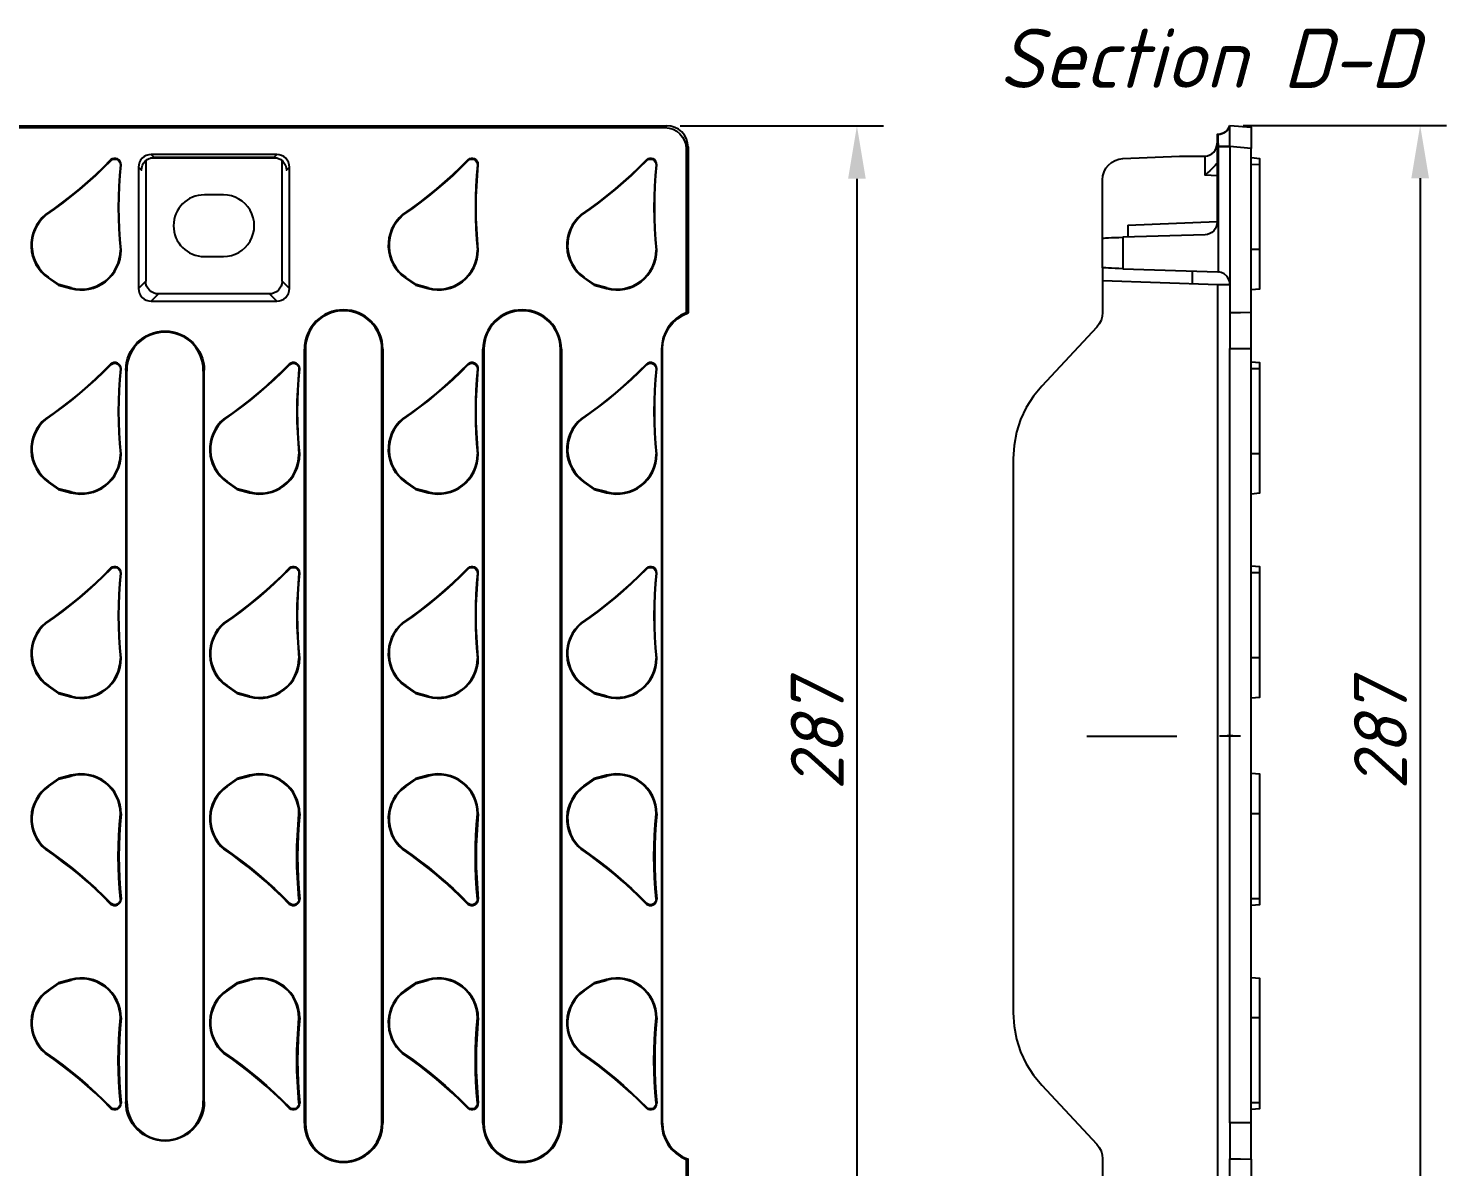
# Model space of a CAD drawing. Header units: millimetres. Extents: x 29006 to 29645, y 5570 to 5801.
# Drawn here: x 29408.4 to 29475.4, y 5623.6 to 5677.3 of the extents above; entities that cross this region are included whole.
import ezdxf

# ---------------------------------------------------------------- set-up
doc = ezdxf.new("R2010")
doc.units = ezdxf.units.MM
doc.styles.add('GOST-2.304_Type-B_italic', font='')
doc.styles.get('GOST-2.304_Type-B_italic').set_extended_font_data('GOST Common', italic=True)
doc.dimstyles.new('ISO-25', dxfattribs={"dimtxt": 2.5, "dimasz": 2.5, "dimexe": 1.25, "dimexo": 0.625, "dimtad": 1, "dimtoh": 1, "dimtxsty": 'GOST-2.304_Type-B_italic', "dimcen": 2.5, "dimadec": 0, "dimazin": 0, "dimtfac": 1, "dimtmove": 0, "dimatfit": 3, "dimfxl": 1, "dimarcsym": 0})

# ---------------------------------------------------------------- blocks, each defined once
blk = doc.blocks.new('*D28')
at = {"color": 0, "lineweight": -2, "transparency": 16777216}
for p, q in [((29439.177, 5672.707), (29448.779, 5672.707)), ((29447.529, 5670.207), (29447.529, 5617.576)), ((29439.177, 5615.076), (29448.779, 5615.076))]:
    blk.add_line(p, q, dxfattribs=at)
at = {"color": 0, "transparency": 16777216}
for points in [[(29447.113, 5670.207), (29447.946, 5670.207), (29447.529, 5672.707)], [(29447.113, 5617.576), (29447.946, 5617.576), (29447.529, 5615.076)]]:
    blk.add_solid(points, dxfattribs=at)
at = {"layer": 'Defpoints', "color": 0, "transparency": 16777216}
for p in [(29438.552, 5672.707), (29438.552, 5615.076), (29447.529, 5615.076)]:
    blk.add_point(p, dxfattribs=at)
at = {"color": 0, "transparency": 16777216, "insert": (29445.654, 5643.892), "char_height": 2.5, "attachment_point": 5, "rotation": 90, "style": 'GOST-2.304_Type-B_italic'}
blk.add_mtext('287', dxfattribs=at)
blk = doc.blocks.new('*D6')
at = {"color": 0, "lineweight": -2, "transparency": 16777216}
for p, q in [((29465.778, 5672.727), (29475.38, 5672.727)), ((29474.13, 5670.227), (29474.13, 5617.596)), ((29465.778, 5615.096), (29475.38, 5615.096))]:
    blk.add_line(p, q, dxfattribs=at)
at = {"color": 0, "transparency": 16777216}
for points in [[(29473.713, 5670.227), (29474.547, 5670.227), (29474.13, 5672.727)], [(29473.713, 5617.596), (29474.547, 5617.596), (29474.13, 5615.096)]]:
    blk.add_solid(points, dxfattribs=at)
at = {"layer": 'Defpoints', "color": 0, "transparency": 16777216}
for p in [(29465.153, 5672.727), (29465.153, 5615.096), (29474.13, 5615.096)]:
    blk.add_point(p, dxfattribs=at)
at = {"color": 0, "transparency": 16777216, "insert": (29472.255, 5643.911), "char_height": 2.5, "attachment_point": 5, "rotation": 90, "style": 'GOST-2.304_Type-B_italic'}
blk.add_mtext('287', dxfattribs=at)

msp = doc.modelspace()

# ---------------------------------------------------------------- linework, layer by layer
at = {"color": 0}
for p, q in [((29464.546, 5671.722), (29464.546, 5668.166)), ((29462.77, 5671.279), (29463.97, 5671.279)), ((29460.329, 5668.007), (29460.329, 5667.454)), ((29464.503, 5667.941), (29464.45, 5667.839)), ((29464.535, 5668.052), (29464.503, 5667.941)), ((29464.546, 5668.166), (29464.535, 5668.052)), ((29463.97, 5667.564), (29460.089, 5667.447)), ((29460.089, 5667.447), (29460.089, 5665.958)), ((29464.084, 5667.58), (29463.97, 5667.564)), ((29464.192, 5667.617), (29464.084, 5667.58)), ((29464.292, 5667.674), (29464.192, 5667.617)), ((29464.379, 5667.749), (29464.292, 5667.674)), ((29464.45, 5667.839), (29464.379, 5667.749)), ((29459.129, 5665.999), (29459.129, 5665.988)), ((29459.129, 5665.988), (29459.129, 5665.954)), ((29459.129, 5665.954), (29459.129, 5665.898)), ((29460.089, 5665.958), (29464.572, 5665.814)), ((29459.129, 5665.898), (29459.129, 5665.823)), ((29459.129, 5665.823), (29459.129, 5665.732)), ((29459.129, 5665.732), (29459.129, 5665.628)), ((29459.129, 5665.628), (29459.129, 5665.515)), ((29459.129, 5665.515), (29459.129, 5665.398)), ((29459.129, 5665.398), (29464.572, 5665.212)), ((29463.379, 5665.843), (29463.374, 5665.855)), ((29463.374, 5665.253), (29463.379, 5665.37)), ((29463.382, 5665.809), (29463.379, 5665.843)), ((29463.379, 5665.37), (29463.382, 5665.483)), ((29463.384, 5665.753), (29463.382, 5665.809)), ((29463.382, 5665.483), (29463.384, 5665.587)), ((29463.385, 5665.678), (29463.384, 5665.753)), ((29463.384, 5665.587), (29463.385, 5665.678)), ((29464.572, 5665.814), (29464.586, 5665.813)), ((29464.586, 5665.813), (29464.599, 5665.812)), ((29462.645, 5643.875), (29458.381, 5643.875)), ((29462.645, 5643.875), (29458.381, 5643.875))]:
    msp.add_line(p, q, dxfattribs=at)
for points in [[(29340.552, 5672.707), (29340.556, 5672.707), (29366.044, 5672.707), (29366.668, 5672.707), (29412.435, 5672.707), (29413.06, 5672.707), (29438.548, 5672.707), (29438.552, 5672.707)], [(29439.464, 5671.619), (29439.552, 5671.707), (29439.533, 5671.902), (29439.476, 5672.09), (29439.384, 5672.263), (29439.26, 5672.415), (29439.108, 5672.539), (29438.935, 5672.631), (29438.747, 5672.688), (29438.552, 5672.707), (29438.464, 5672.619)], [(29465.149, 5671.722), (29465.149, 5671.726), (29465.115, 5671.726), (29465.068, 5671.726), (29465.01, 5671.725), (29464.941, 5671.725), (29464.864, 5671.725), (29464.78, 5671.725), (29464.691, 5671.724), (29464.599, 5671.724), (29464.599, 5671.786), (29464.598, 5671.973), (29464.598, 5672.131), (29464.598, 5672.244), (29464.599, 5672.297), (29464.599, 5672.301), (29464.691, 5672.312), (29464.78, 5672.337), (29464.864, 5672.375), (29464.941, 5672.426), (29465.01, 5672.488), (29465.068, 5672.56), (29465.115, 5672.64), (29465.149, 5672.726)], [(29340.64, 5672.619), (29438.464, 5672.619), (29438.66, 5672.6), (29438.847, 5672.543), (29439.02, 5672.451), (29439.172, 5672.327), (29439.296, 5672.175), (29439.388, 5672.002), (29439.445, 5671.815), (29439.464, 5671.619), (29439.464, 5663.882), (29439.217, 5663.761), (29438.991, 5663.605), (29438.791, 5663.417), (29438.621, 5663.201), (29438.484, 5662.963), (29438.384, 5662.707), (29438.324, 5662.439), (29438.303, 5662.165), (29438.303, 5625.619), (29438.324, 5625.345), (29438.384, 5625.076), (29438.484, 5624.821), (29438.621, 5624.582), (29438.791, 5624.367), (29438.991, 5624.179), (29439.217, 5624.022), (29439.464, 5623.901), (29439.464, 5616.165)], [(29465.05, 5672.535), (29465.01, 5672.488), (29464.941, 5672.426), (29464.864, 5672.375), (29464.78, 5672.337), (29464.691, 5672.312), (29464.599, 5672.301), (29464.546, 5672.298), (29464.546, 5672.287), (29464.546, 5672.254), (29464.546, 5672.201), (29464.546, 5672.13), (29464.546, 5672.042), (29464.546, 5671.943), (29464.546, 5671.835), (29464.546, 5671.722), (29464.599, 5671.722), (29464.599, 5671.724)], [(29464.599, 5672.301), (29464.599, 5672.301)], [(29413.598, 5670.752), (29413.739, 5670.611), (29413.75, 5670.728), (29413.784, 5670.841), (29413.84, 5670.945), (29413.914, 5671.036), (29414.005, 5671.11), (29414.109, 5671.165), (29414.222, 5671.2), (29414.339, 5671.211), (29414.198, 5671.352)], [(29420.127, 5671.352), (29419.986, 5671.211), (29420.103, 5671.2), (29420.216, 5671.165), (29420.32, 5671.11), (29420.411, 5671.036), (29420.485, 5670.945), (29420.54, 5670.841), (29420.575, 5670.728), (29420.586, 5670.611), (29420.727, 5670.752)], [(29439.552, 5671.707), (29439.552, 5671.703), (29439.552, 5665.193), (29439.552, 5663.869), (29439.508, 5663.876), (29439.464, 5663.882)], [(29464.546, 5670.945), (29464.535, 5670.93), (29464.503, 5670.894), (29464.45, 5670.839), (29464.379, 5670.768), (29464.292, 5670.681), (29464.192, 5670.584), (29464.084, 5670.478), (29463.97, 5670.369), (29463.97, 5671.279), (29464.084, 5671.295), (29464.192, 5671.332), (29464.292, 5671.389), (29464.379, 5671.464), (29464.45, 5671.554), (29464.503, 5671.656), (29464.535, 5671.766), (29464.546, 5671.881)], [(29464.572, 5622.008), (29464.577, 5622.02), (29464.581, 5622.054), (29464.583, 5622.11), (29464.583, 5622.185), (29464.583, 5622.276), (29464.581, 5622.38), (29464.577, 5622.493), (29464.572, 5622.61), (29464.572, 5665.212), (29464.686, 5665.212), (29464.795, 5665.212), (29464.894, 5665.212), (29464.981, 5665.212), (29465.052, 5665.212), (29465.105, 5665.212), (29465.138, 5665.212), (29465.149, 5665.212), (29465.149, 5663.888), (29465.65, 5663.895), (29466.153, 5663.902), (29466.153, 5671.638)], [(29412.284, 5671.097), (29411.928, 5670.741), (29411.563, 5670.394), (29411.189, 5670.055), (29410.807, 5669.727), (29410.417, 5669.407), (29410.019, 5669.098), (29409.614, 5668.799), (29409.201, 5668.51), (29409.222, 5668.482), (29409.635, 5668.771), (29410.041, 5669.071), (29410.439, 5669.38), (29410.83, 5669.7), (29411.212, 5670.029), (29411.586, 5670.367), (29411.952, 5670.715), (29412.309, 5671.071)], [(29412.744, 5670.868), (29412.7, 5670.366), (29412.669, 5669.862), (29412.65, 5669.358), (29412.644, 5668.854), (29412.65, 5668.349), (29412.669, 5667.845), (29412.7, 5667.342), (29412.744, 5666.84), (29412.779, 5666.841), (29412.735, 5667.344), (29412.704, 5667.846), (29412.685, 5668.35), (29412.679, 5668.854), (29412.685, 5669.358), (29412.704, 5669.862), (29412.735, 5670.364), (29412.779, 5670.866)], [(29413.941, 5671.06), (29413.941, 5665.366), (29413.598, 5665.024)], [(29420.165, 5671.184), (29414.16, 5671.184)], [(29419.986, 5671.211), (29414.339, 5671.211)], [(29420.727, 5665.024), (29420.384, 5665.366), (29420.384, 5671.06)], [(29429.152, 5671.097), (29428.796, 5670.741), (29428.43, 5670.394), (29428.057, 5670.055), (29427.675, 5669.727), (29427.285, 5669.407), (29426.887, 5669.098), (29426.481, 5668.799), (29426.069, 5668.51), (29426.09, 5668.482), (29426.503, 5668.771), (29426.909, 5669.071), (29427.307, 5669.38), (29427.697, 5669.7), (29428.08, 5670.029), (29428.454, 5670.367), (29428.819, 5670.715), (29429.176, 5671.071)], [(29429.612, 5670.868), (29429.568, 5670.366), (29429.536, 5669.862), (29429.517, 5669.358), (29429.511, 5668.854), (29429.517, 5668.349), (29429.536, 5667.845), (29429.568, 5667.342), (29429.612, 5666.84), (29429.647, 5666.841), (29429.603, 5667.344), (29429.572, 5667.846), (29429.552, 5668.35), (29429.546, 5668.854), (29429.552, 5669.358), (29429.572, 5669.862), (29429.603, 5670.364), (29429.647, 5670.866)], [(29437.586, 5671.097), (29437.229, 5670.741), (29436.864, 5670.394), (29436.49, 5670.055), (29436.109, 5669.727), (29435.718, 5669.407), (29435.321, 5669.098), (29434.915, 5668.799), (29434.502, 5668.51), (29434.524, 5668.482), (29434.937, 5668.771), (29435.343, 5669.071), (29435.741, 5669.38), (29436.131, 5669.7), (29436.513, 5670.029), (29436.888, 5670.367), (29437.253, 5670.715), (29437.61, 5671.071)], [(29438.045, 5670.868), (29438.001, 5670.366), (29437.97, 5669.862), (29437.951, 5669.358), (29437.945, 5668.854), (29437.951, 5668.349), (29437.97, 5667.845), (29438.001, 5667.342), (29438.045, 5666.84), (29438.08, 5666.841), (29438.037, 5667.344), (29438.005, 5667.846), (29437.987, 5668.35), (29437.98, 5668.854), (29437.987, 5669.358), (29438.005, 5669.862), (29438.037, 5670.364), (29438.08, 5670.866)], [(29459.129, 5667.405), (29459.129, 5667.416), (29459.129, 5667.451), (29459.129, 5667.506), (29459.129, 5667.581), (29459.129, 5667.673), (29459.129, 5667.776), (29459.129, 5667.889), (29459.129, 5668.007), (29459.129, 5670.159), (29459.148, 5670.349), (29459.201, 5670.533), (29459.29, 5670.703), (29459.408, 5670.853), (29459.553, 5670.978), (29459.719, 5671.073), (29459.9, 5671.135), (29460.089, 5671.162), (29462.77, 5671.279)], [(29466.153, 5670.886), (29466.554, 5670.888), (29466.554, 5670.962), (29466.554, 5671.03), (29466.554, 5671.086), (29466.554, 5671.127), (29466.554, 5671.149), (29466.554, 5671.152), (29466.153, 5671.187)], [(29466.153, 5664.976), (29466.554, 5665.011), (29466.554, 5665.031), (29466.554, 5665.123), (29466.554, 5665.286), (29466.554, 5665.515), (29466.554, 5665.799), (29466.554, 5666.127), (29466.554, 5666.485), (29466.554, 5666.859), (29466.554, 5667.362), (29466.554, 5667.865), (29466.554, 5668.369), (29466.554, 5668.873), (29466.554, 5669.378), (29466.554, 5669.882), (29466.554, 5670.385), (29466.554, 5670.888)], [(29464.546, 5670.344), (29463.97, 5670.369)], [(29460.329, 5668.007), (29464.546, 5668.191)], [(29460.089, 5665.958), (29459.9, 5665.966), (29459.719, 5665.974), (29459.553, 5665.981), (29459.408, 5665.987), (29459.29, 5665.992), (29459.201, 5665.996), (29459.148, 5665.999), (29459.129, 5665.999), (29459.129, 5667.405), (29459.148, 5667.406), (29459.201, 5667.408), (29459.29, 5667.412), (29459.408, 5667.417), (29459.553, 5667.424), (29459.719, 5667.431), (29459.9, 5667.439), (29460.089, 5667.447)], [(29466.554, 5666.859), (29466.153, 5666.861)], [(29409.84, 5665.209), (29409.825, 5665.177), (29410.407, 5665.021), (29410.416, 5665.055), (29409.84, 5665.209), (29409.352, 5665.551), (29409.331, 5665.522), (29409.825, 5665.177)], [(29414.198, 5664.424), (29414.541, 5664.766), (29414.423, 5664.778), (29414.311, 5664.812), (29414.207, 5664.867), (29414.116, 5664.942), (29414.042, 5665.033), (29413.986, 5665.137), (29413.952, 5665.249), (29413.941, 5665.366)], [(29420.384, 5665.366), (29420.372, 5665.249), (29420.338, 5665.137), (29420.283, 5665.033), (29420.208, 5664.942), (29420.118, 5664.867), (29420.014, 5664.812), (29419.901, 5664.778), (29419.784, 5664.766), (29420.127, 5664.424)], [(29426.708, 5665.209), (29426.692, 5665.177), (29427.274, 5665.021), (29427.284, 5665.055), (29426.708, 5665.209), (29426.219, 5665.551), (29426.199, 5665.522), (29426.692, 5665.177)], [(29435.141, 5665.209), (29435.126, 5665.177), (29435.708, 5665.021), (29435.717, 5665.055), (29435.141, 5665.209), (29434.653, 5665.551), (29434.633, 5665.522), (29435.126, 5665.177)], [(29459.129, 5665.398), (29459.129, 5663.885), (29459.112, 5663.698), (29459.059, 5663.517), (29458.974, 5663.349), (29458.859, 5663.2), (29456.263, 5660.418), (29455.864, 5659.933), (29455.528, 5659.402), (29455.262, 5658.834), (29455.069, 5658.236), (29454.952, 5657.619), (29454.912, 5656.993), (29454.912, 5630.83), (29454.952, 5630.203), (29455.069, 5629.586), (29455.262, 5628.989), (29455.528, 5628.42), (29455.864, 5627.889), (29456.263, 5627.404), (29458.859, 5624.622), (29458.974, 5624.473), (29459.059, 5624.305), (29459.112, 5624.124), (29459.129, 5623.937), (29459.129, 5622.425)], [(29419.784, 5664.766), (29414.541, 5664.766)], [(29438.303, 5662.165), (29438.347, 5662.165), (29438.368, 5662.442), (29438.432, 5662.712), (29438.536, 5662.97), (29438.679, 5663.208), (29438.856, 5663.422), (29439.064, 5663.606), (29439.298, 5663.756), (29439.552, 5663.869)], [(29465.149, 5663.888), (29465.149, 5663.776), (29465.149, 5663.626), (29465.149, 5663.441), (29465.149, 5663.227), (29465.149, 5662.989), (29465.149, 5662.732), (29465.149, 5662.461), (29465.149, 5662.184), (29466.153, 5662.184), (29466.153, 5662.458), (29466.153, 5662.726), (29466.153, 5662.982), (29466.153, 5663.221), (29466.153, 5663.436), (29466.153, 5663.624), (29466.153, 5663.781), (29466.153, 5663.902)], [(29438.303, 5625.619), (29438.347, 5625.619), (29438.347, 5662.165)], [(29465.149, 5625.638), (29465.149, 5662.184)], [(29466.153, 5625.638), (29466.153, 5662.184)], [(29412.284, 5661.459), (29411.928, 5661.102), (29411.563, 5660.755), (29411.189, 5660.417), (29410.807, 5660.088), (29410.417, 5659.769), (29410.019, 5659.46), (29409.614, 5659.161), (29409.201, 5658.871), (29409.222, 5658.843), (29409.635, 5659.133), (29410.041, 5659.432), (29410.439, 5659.742), (29410.83, 5660.061), (29411.212, 5660.39), (29411.586, 5660.729), (29411.952, 5661.076), (29412.309, 5661.433)], [(29420.718, 5661.459), (29420.362, 5661.102), (29419.997, 5660.755), (29419.623, 5660.417), (29419.241, 5660.088), (29418.851, 5659.769), (29418.453, 5659.46), (29418.048, 5659.161), (29417.635, 5658.871), (29417.656, 5658.843), (29418.069, 5659.133), (29418.475, 5659.432), (29418.873, 5659.742), (29419.263, 5660.061), (29419.646, 5660.39), (29420.02, 5660.729), (29420.386, 5661.076), (29420.742, 5661.433)], [(29429.152, 5661.459), (29428.796, 5661.102), (29428.43, 5660.755), (29428.057, 5660.417), (29427.675, 5660.088), (29427.285, 5659.769), (29426.887, 5659.46), (29426.481, 5659.161), (29426.069, 5658.871), (29426.09, 5658.843), (29426.503, 5659.133), (29426.909, 5659.432), (29427.307, 5659.742), (29427.697, 5660.061), (29428.08, 5660.39), (29428.454, 5660.729), (29428.819, 5661.076), (29429.176, 5661.433)], [(29437.586, 5661.459), (29437.229, 5661.102), (29436.864, 5660.755), (29436.49, 5660.417), (29436.109, 5660.088), (29435.718, 5659.769), (29435.321, 5659.46), (29434.915, 5659.161), (29434.502, 5658.871), (29434.524, 5658.843), (29434.937, 5659.133), (29435.343, 5659.432), (29435.741, 5659.742), (29436.131, 5660.061), (29436.513, 5660.39), (29436.888, 5660.729), (29437.253, 5661.076), (29437.61, 5661.433)], [(29466.153, 5661.247), (29466.554, 5661.249), (29466.554, 5661.323), (29466.554, 5661.391), (29466.554, 5661.448), (29466.554, 5661.488), (29466.554, 5661.51), (29466.554, 5661.513), (29466.153, 5661.549)], [(29466.153, 5655.337), (29466.554, 5655.373), (29466.554, 5655.392), (29466.554, 5655.484), (29466.554, 5655.648), (29466.554, 5655.876), (29466.554, 5656.161), (29466.554, 5656.489), (29466.554, 5656.847), (29466.554, 5657.22), (29466.554, 5657.723), (29466.554, 5658.226), (29466.554, 5658.73), (29466.554, 5659.235), (29466.554, 5659.739), (29466.554, 5660.243), (29466.554, 5660.747), (29466.554, 5661.249)], [(29412.744, 5661.229), (29412.7, 5660.727), (29412.669, 5660.224), (29412.65, 5659.719), (29412.644, 5659.215), (29412.65, 5658.711), (29412.669, 5658.207), (29412.7, 5657.703), (29412.744, 5657.201), (29412.779, 5657.203), (29412.735, 5657.705), (29412.704, 5658.208), (29412.685, 5658.711), (29412.679, 5659.215), (29412.685, 5659.719), (29412.704, 5660.223), (29412.735, 5660.726), (29412.779, 5661.228)], [(29421.178, 5661.229), (29421.134, 5660.727), (29421.102, 5660.224), (29421.084, 5659.719), (29421.078, 5659.215), (29421.084, 5658.711), (29421.102, 5658.207), (29421.134, 5657.703), (29421.178, 5657.201), (29421.213, 5657.203), (29421.169, 5657.705), (29421.138, 5658.208), (29421.119, 5658.711), (29421.113, 5659.215), (29421.119, 5659.719), (29421.138, 5660.223), (29421.169, 5660.726), (29421.213, 5661.228)], [(29429.612, 5661.229), (29429.568, 5660.727), (29429.536, 5660.224), (29429.517, 5659.719), (29429.511, 5659.215), (29429.517, 5658.711), (29429.536, 5658.207), (29429.568, 5657.703), (29429.612, 5657.201), (29429.647, 5657.203), (29429.603, 5657.705), (29429.572, 5658.208), (29429.552, 5658.711), (29429.546, 5659.215), (29429.552, 5659.719), (29429.572, 5660.223), (29429.603, 5660.726), (29429.647, 5661.228)], [(29438.045, 5661.229), (29438.001, 5660.727), (29437.97, 5660.224), (29437.951, 5659.719), (29437.945, 5659.215), (29437.951, 5658.711), (29437.97, 5658.207), (29438.001, 5657.703), (29438.045, 5657.201), (29438.08, 5657.203), (29438.037, 5657.705), (29438.005, 5658.208), (29437.987, 5658.711), (29437.98, 5659.215), (29437.987, 5659.719), (29438.005, 5660.223), (29438.037, 5660.726), (29438.08, 5661.228)], [(29466.554, 5657.22), (29466.153, 5657.222)], [(29409.84, 5655.57), (29409.825, 5655.538), (29410.407, 5655.382), (29410.416, 5655.416), (29409.84, 5655.57), (29409.352, 5655.913), (29409.331, 5655.884), (29409.825, 5655.538)], [(29418.274, 5655.57), (29418.259, 5655.538), (29418.841, 5655.382), (29418.85, 5655.416), (29418.274, 5655.57), (29417.785, 5655.913), (29417.765, 5655.884), (29418.259, 5655.538)], [(29426.708, 5655.57), (29426.692, 5655.538), (29427.274, 5655.382), (29427.284, 5655.416), (29426.708, 5655.57), (29426.219, 5655.913), (29426.199, 5655.884), (29426.692, 5655.538)], [(29435.141, 5655.57), (29435.126, 5655.538), (29435.708, 5655.382), (29435.717, 5655.416), (29435.141, 5655.57), (29434.653, 5655.913), (29434.633, 5655.884), (29435.126, 5655.538)], [(29421.178, 5651.591), (29421.213, 5651.589), (29421.201, 5651.674), (29421.166, 5651.751), (29421.11, 5651.816), (29421.039, 5651.862), (29420.958, 5651.887), (29420.873, 5651.888), (29420.79, 5651.865), (29420.718, 5651.82), (29420.742, 5651.794)], [(29429.612, 5651.591), (29429.647, 5651.589), (29429.635, 5651.674), (29429.6, 5651.751), (29429.544, 5651.816), (29429.473, 5651.862), (29429.391, 5651.887), (29429.306, 5651.888), (29429.224, 5651.865), (29429.152, 5651.82), (29429.176, 5651.794)], [(29438.045, 5651.591), (29438.08, 5651.589), (29438.068, 5651.674), (29438.033, 5651.751), (29437.978, 5651.816), (29437.907, 5651.862), (29437.825, 5651.887), (29437.74, 5651.888), (29437.658, 5651.865), (29437.586, 5651.82), (29437.61, 5651.794)], [(29466.153, 5651.609), (29466.554, 5651.611), (29466.554, 5651.684), (29466.554, 5651.752), (29466.554, 5651.809), (29466.554, 5651.85), (29466.554, 5651.872), (29466.554, 5651.875), (29466.153, 5651.91)], [(29412.284, 5651.82), (29411.928, 5651.464), (29411.563, 5651.116), (29411.189, 5650.778), (29410.807, 5650.45), (29410.417, 5650.13), (29410.019, 5649.821), (29409.614, 5649.522), (29409.201, 5649.233), (29409.222, 5649.205), (29409.635, 5649.494), (29410.041, 5649.794), (29410.439, 5650.103), (29410.83, 5650.423), (29411.212, 5650.752), (29411.586, 5651.09), (29411.952, 5651.438), (29412.309, 5651.794)], [(29412.744, 5651.591), (29412.7, 5651.088), (29412.669, 5650.585), (29412.65, 5650.081), (29412.644, 5649.577), (29412.65, 5649.072), (29412.669, 5648.568), (29412.7, 5648.065), (29412.744, 5647.562), (29412.779, 5647.564), (29412.735, 5648.066), (29412.704, 5648.569), (29412.685, 5649.073), (29412.679, 5649.577), (29412.685, 5650.081), (29412.704, 5650.584), (29412.735, 5651.087), (29412.779, 5651.589)], [(29420.718, 5651.82), (29420.362, 5651.464), (29419.997, 5651.116), (29419.623, 5650.778), (29419.241, 5650.45), (29418.851, 5650.13), (29418.453, 5649.821), (29418.048, 5649.522), (29417.635, 5649.233), (29417.656, 5649.205), (29418.069, 5649.494), (29418.475, 5649.794), (29418.873, 5650.103), (29419.263, 5650.423), (29419.646, 5650.752), (29420.02, 5651.09), (29420.386, 5651.438), (29420.742, 5651.794), (29420.806, 5651.833), (29420.878, 5651.853), (29420.953, 5651.852), (29421.024, 5651.831), (29421.087, 5651.79), (29421.136, 5651.733), (29421.167, 5651.665), (29421.178, 5651.591), (29421.134, 5651.088), (29421.102, 5650.585), (29421.084, 5650.081), (29421.078, 5649.577), (29421.084, 5649.072), (29421.102, 5648.568), (29421.134, 5648.065), (29421.178, 5647.562), (29421.213, 5647.564), (29421.169, 5648.066), (29421.138, 5648.569), (29421.119, 5649.073), (29421.113, 5649.577), (29421.119, 5650.081), (29421.138, 5650.584), (29421.169, 5651.087), (29421.213, 5651.589)], [(29429.152, 5651.82), (29428.796, 5651.464), (29428.43, 5651.116), (29428.057, 5650.778), (29427.675, 5650.45), (29427.285, 5650.13), (29426.887, 5649.821), (29426.481, 5649.522), (29426.069, 5649.233), (29426.09, 5649.205), (29426.503, 5649.494), (29426.909, 5649.794), (29427.307, 5650.103), (29427.697, 5650.423), (29428.08, 5650.752), (29428.454, 5651.09), (29428.819, 5651.438), (29429.176, 5651.794), (29429.24, 5651.833), (29429.312, 5651.853), (29429.386, 5651.852), (29429.458, 5651.831), (29429.521, 5651.79), (29429.569, 5651.733), (29429.601, 5651.665), (29429.612, 5651.591), (29429.568, 5651.088), (29429.536, 5650.585), (29429.517, 5650.081), (29429.511, 5649.577), (29429.517, 5649.072), (29429.536, 5648.568), (29429.568, 5648.065), (29429.612, 5647.562), (29429.647, 5647.564), (29429.603, 5648.066), (29429.572, 5648.569), (29429.552, 5649.073), (29429.546, 5649.577), (29429.552, 5650.081), (29429.572, 5650.584), (29429.603, 5651.087), (29429.647, 5651.589)], [(29437.586, 5651.82), (29437.229, 5651.464), (29436.864, 5651.116), (29436.49, 5650.778), (29436.109, 5650.45), (29435.718, 5650.13), (29435.321, 5649.821), (29434.915, 5649.522), (29434.502, 5649.233), (29434.524, 5649.205), (29434.937, 5649.494), (29435.343, 5649.794), (29435.741, 5650.103), (29436.131, 5650.423), (29436.513, 5650.752), (29436.888, 5651.09), (29437.253, 5651.438), (29437.61, 5651.794), (29437.673, 5651.833), (29437.745, 5651.853), (29437.82, 5651.852), (29437.892, 5651.831), (29437.954, 5651.79), (29438.003, 5651.733), (29438.034, 5651.665), (29438.045, 5651.591), (29438.001, 5651.088), (29437.97, 5650.585), (29437.951, 5650.081), (29437.945, 5649.577), (29437.951, 5649.072), (29437.97, 5648.568), (29438.001, 5648.065), (29438.045, 5647.562), (29438.08, 5647.564), (29438.037, 5648.066), (29438.005, 5648.569), (29437.987, 5649.073), (29437.98, 5649.577), (29437.987, 5650.081), (29438.005, 5650.584), (29438.037, 5651.087), (29438.08, 5651.589)], [(29466.153, 5645.699), (29466.554, 5645.734), (29466.554, 5645.754), (29466.554, 5645.845), (29466.554, 5646.009), (29466.554, 5646.238), (29466.554, 5646.522), (29466.554, 5646.85), (29466.554, 5647.208), (29466.554, 5647.582), (29466.554, 5648.084), (29466.554, 5648.588), (29466.554, 5649.092), (29466.554, 5649.596), (29466.554, 5650.101), (29466.554, 5650.605), (29466.554, 5651.108), (29466.554, 5651.611)], [(29466.554, 5647.582), (29466.153, 5647.584)], [(29409.84, 5645.932), (29409.825, 5645.9), (29410.407, 5645.744), (29410.416, 5645.778), (29409.84, 5645.932), (29409.352, 5646.274), (29409.331, 5646.245), (29409.825, 5645.9)], [(29418.274, 5645.932), (29418.259, 5645.9), (29418.841, 5645.744), (29418.85, 5645.778), (29418.274, 5645.932), (29417.785, 5646.274), (29417.765, 5646.245), (29418.259, 5645.9)], [(29426.708, 5645.932), (29426.692, 5645.9), (29427.274, 5645.744), (29427.284, 5645.778), (29426.708, 5645.932), (29426.219, 5646.274), (29426.199, 5646.245), (29426.692, 5645.9)], [(29435.141, 5645.932), (29435.126, 5645.9), (29435.708, 5645.744), (29435.717, 5645.778), (29435.141, 5645.932), (29434.653, 5646.274), (29434.633, 5646.245), (29435.126, 5645.9)], [(29464.647, 5643.911), (29465.651, 5643.911)], [(29465.149, 5643.409), (29465.149, 5644.413)], [(29465.149, 5643.911), (29465.149, 5643.911)], [(29409.84, 5641.851), (29409.825, 5641.884), (29409.331, 5641.538), (29409.352, 5641.509), (29409.84, 5641.851), (29410.416, 5642.006), (29410.407, 5642.04), (29409.825, 5641.884)], [(29418.274, 5641.851), (29418.259, 5641.884), (29417.765, 5641.538), (29417.785, 5641.509), (29418.274, 5641.851), (29418.85, 5642.006), (29418.841, 5642.04), (29418.259, 5641.884)], [(29426.708, 5641.851), (29426.692, 5641.884), (29426.199, 5641.538), (29426.219, 5641.509), (29426.708, 5641.851), (29427.284, 5642.006), (29427.274, 5642.04), (29426.692, 5641.884)], [(29435.141, 5641.851), (29434.653, 5641.509), (29434.633, 5641.538), (29435.126, 5641.884)], [(29466.153, 5640.238), (29466.554, 5640.24), (29466.554, 5640.614), (29466.554, 5640.972), (29466.554, 5641.3), (29466.554, 5641.584), (29466.554, 5641.813), (29466.554, 5641.977), (29466.554, 5642.069), (29466.554, 5642.088), (29466.153, 5642.123)], [(29412.744, 5636.192), (29412.7, 5636.695), (29412.669, 5637.198), (29412.65, 5637.702), (29412.644, 5638.207), (29412.65, 5638.711), (29412.669, 5639.215), (29412.7, 5639.718), (29412.744, 5640.221), (29412.779, 5640.219), (29412.735, 5639.717), (29412.704, 5639.214), (29412.685, 5638.71), (29412.679, 5638.207), (29412.685, 5637.703), (29412.704, 5637.199), (29412.735, 5636.696), (29412.779, 5636.194), (29412.744, 5636.192), (29412.733, 5636.118), (29412.702, 5636.05), (29412.653, 5635.994), (29412.59, 5635.953), (29412.519, 5635.931), (29412.444, 5635.93), (29412.372, 5635.95), (29412.309, 5635.989), (29412.284, 5635.963), (29411.928, 5636.32), (29411.563, 5636.667), (29411.189, 5637.005), (29410.807, 5637.334), (29410.417, 5637.653), (29410.019, 5637.962), (29409.614, 5638.262), (29409.201, 5638.551), (29409.222, 5638.579), (29409.635, 5638.289), (29410.041, 5637.99), (29410.439, 5637.68), (29410.83, 5637.361), (29411.212, 5637.032), (29411.586, 5636.693), (29411.952, 5636.346), (29412.309, 5635.989)], [(29421.178, 5636.192), (29421.134, 5636.695), (29421.102, 5637.198), (29421.084, 5637.702), (29421.078, 5638.207), (29421.084, 5638.711), (29421.102, 5639.215), (29421.134, 5639.718), (29421.178, 5640.221), (29421.213, 5640.219), (29421.169, 5639.717), (29421.138, 5639.214), (29421.119, 5638.71), (29421.113, 5638.207), (29421.119, 5637.703), (29421.138, 5637.199), (29421.169, 5636.696), (29421.213, 5636.194), (29421.178, 5636.192), (29421.167, 5636.118), (29421.136, 5636.05), (29421.087, 5635.994), (29421.024, 5635.953), (29420.953, 5635.931), (29420.878, 5635.93), (29420.806, 5635.95), (29420.742, 5635.989), (29420.718, 5635.963), (29420.362, 5636.32), (29419.997, 5636.667), (29419.623, 5637.005), (29419.241, 5637.334), (29418.851, 5637.653), (29418.453, 5637.962), (29418.048, 5638.262), (29417.635, 5638.551), (29417.656, 5638.579), (29418.069, 5638.289), (29418.475, 5637.99), (29418.873, 5637.68), (29419.263, 5637.361), (29419.646, 5637.032), (29420.02, 5636.693), (29420.386, 5636.346), (29420.742, 5635.989)], [(29429.612, 5636.192), (29429.568, 5636.695), (29429.536, 5637.198), (29429.517, 5637.702), (29429.511, 5638.207), (29429.517, 5638.711), (29429.536, 5639.215), (29429.568, 5639.718), (29429.612, 5640.221), (29429.647, 5640.219), (29429.603, 5639.717), (29429.572, 5639.214), (29429.552, 5638.71), (29429.546, 5638.207), (29429.552, 5637.703), (29429.572, 5637.199), (29429.603, 5636.696), (29429.647, 5636.194), (29429.612, 5636.192), (29429.601, 5636.118), (29429.569, 5636.05), (29429.521, 5635.994), (29429.458, 5635.953), (29429.386, 5635.931), (29429.312, 5635.93), (29429.24, 5635.95), (29429.176, 5635.989), (29429.152, 5635.963), (29428.796, 5636.32), (29428.43, 5636.667), (29428.057, 5637.005), (29427.675, 5637.334), (29427.285, 5637.653), (29426.887, 5637.962), (29426.481, 5638.262), (29426.069, 5638.551), (29426.09, 5638.579), (29426.503, 5638.289), (29426.909, 5637.99), (29427.307, 5637.68), (29427.697, 5637.361), (29428.08, 5637.032), (29428.454, 5636.693), (29428.819, 5636.346), (29429.176, 5635.989)], [(29438.045, 5636.192), (29438.001, 5636.695), (29437.97, 5637.198), (29437.951, 5637.702), (29437.945, 5638.207), (29437.951, 5638.711), (29437.97, 5639.215), (29438.001, 5639.718), (29438.045, 5640.221), (29438.08, 5640.219), (29438.037, 5639.717), (29438.005, 5639.214), (29437.987, 5638.71), (29437.98, 5638.207), (29437.987, 5637.703), (29438.005, 5637.199), (29438.037, 5636.696), (29438.08, 5636.194), (29438.045, 5636.192), (29438.034, 5636.118), (29438.003, 5636.05), (29437.954, 5635.994), (29437.892, 5635.953), (29437.82, 5635.931), (29437.745, 5635.93), (29437.673, 5635.95), (29437.61, 5635.989), (29437.586, 5635.963), (29437.229, 5636.32), (29436.864, 5636.667), (29436.49, 5637.005), (29436.109, 5637.334), (29435.718, 5637.653), (29435.321, 5637.962), (29434.915, 5638.262), (29434.502, 5638.551), (29434.524, 5638.579), (29434.937, 5638.289), (29435.343, 5637.99), (29435.741, 5637.68), (29436.131, 5637.361), (29436.513, 5637.032), (29436.888, 5636.693), (29437.253, 5636.346), (29437.61, 5635.989)], [(29466.153, 5635.912), (29466.554, 5635.947), (29466.554, 5635.951), (29466.554, 5635.972), (29466.554, 5636.013), (29466.554, 5636.07), (29466.554, 5636.138), (29466.554, 5636.212), (29466.554, 5636.714), (29466.554, 5637.217), (29466.554, 5637.722), (29466.554, 5638.226), (29466.554, 5638.73), (29466.554, 5639.234), (29466.554, 5639.738), (29466.554, 5640.24)], [(29412.284, 5635.963), (29412.357, 5635.918), (29412.439, 5635.895), (29412.524, 5635.896), (29412.605, 5635.921), (29412.677, 5635.968), (29412.732, 5636.032), (29412.767, 5636.11), (29412.779, 5636.194)], [(29420.718, 5635.963), (29420.79, 5635.918), (29420.873, 5635.895), (29420.958, 5635.896), (29421.039, 5635.921), (29421.11, 5635.968), (29421.166, 5636.032), (29421.201, 5636.11), (29421.213, 5636.194)], [(29429.152, 5635.963), (29429.224, 5635.918), (29429.306, 5635.895), (29429.391, 5635.896), (29429.473, 5635.921), (29429.544, 5635.968), (29429.6, 5636.032), (29429.635, 5636.11), (29429.647, 5636.194)], [(29437.586, 5635.963), (29437.658, 5635.918), (29437.74, 5635.895), (29437.825, 5635.896), (29437.907, 5635.921), (29437.978, 5635.968), (29438.033, 5636.032), (29438.068, 5636.11), (29438.08, 5636.194)], [(29466.554, 5636.212), (29466.153, 5636.213)], [(29466.153, 5630.6), (29466.554, 5630.602), (29466.554, 5630.976), (29466.554, 5631.334), (29466.554, 5631.662), (29466.554, 5631.946), (29466.554, 5632.174), (29466.554, 5632.338), (29466.554, 5632.43), (29466.554, 5632.45), (29466.153, 5632.485)], [(29409.84, 5632.213), (29409.825, 5632.245), (29409.331, 5631.9), (29409.352, 5631.871), (29409.84, 5632.213), (29410.416, 5632.367), (29410.407, 5632.401), (29409.825, 5632.245)], [(29418.274, 5632.213), (29417.785, 5631.871), (29417.765, 5631.9), (29418.259, 5632.245)], [(29426.708, 5632.213), (29426.219, 5631.871), (29426.199, 5631.9), (29426.692, 5632.245)], [(29435.141, 5632.213), (29435.126, 5632.245), (29434.633, 5631.9), (29434.653, 5631.871), (29435.141, 5632.213), (29435.717, 5632.367), (29435.708, 5632.401), (29435.126, 5632.245)], [(29412.744, 5626.554), (29412.7, 5627.056), (29412.669, 5627.56), (29412.65, 5628.064), (29412.644, 5628.568), (29412.65, 5629.072), (29412.669, 5629.576), (29412.7, 5630.08), (29412.744, 5630.582), (29412.779, 5630.581), (29412.735, 5630.079), (29412.704, 5629.576), (29412.685, 5629.072), (29412.679, 5628.568), (29412.685, 5628.064), (29412.704, 5627.56), (29412.735, 5627.057), (29412.779, 5626.556), (29412.744, 5626.554), (29412.733, 5626.48), (29412.702, 5626.412), (29412.653, 5626.355), (29412.59, 5626.314), (29412.519, 5626.293), (29412.444, 5626.292), (29412.372, 5626.311), (29412.309, 5626.35), (29412.284, 5626.325), (29411.928, 5626.681), (29411.563, 5627.028), (29411.189, 5627.367), (29410.807, 5627.695), (29410.417, 5628.014), (29410.019, 5628.324), (29409.614, 5628.623), (29409.201, 5628.912), (29409.222, 5628.94), (29409.635, 5628.651), (29410.041, 5628.351), (29410.439, 5628.042), (29410.83, 5627.722), (29411.212, 5627.393), (29411.586, 5627.055), (29411.952, 5626.707), (29412.309, 5626.35)], [(29421.178, 5626.554), (29421.134, 5627.056), (29421.102, 5627.56), (29421.084, 5628.064), (29421.078, 5628.568), (29421.084, 5629.072), (29421.102, 5629.576), (29421.134, 5630.08), (29421.178, 5630.582), (29421.213, 5630.581), (29421.169, 5630.079), (29421.138, 5629.576), (29421.119, 5629.072), (29421.113, 5628.568), (29421.119, 5628.064), (29421.138, 5627.56), (29421.169, 5627.057), (29421.213, 5626.556), (29421.178, 5626.554), (29421.167, 5626.48), (29421.136, 5626.412), (29421.087, 5626.355), (29421.024, 5626.314), (29420.953, 5626.293), (29420.878, 5626.292), (29420.806, 5626.311), (29420.742, 5626.35), (29420.718, 5626.325), (29420.362, 5626.681), (29419.997, 5627.028), (29419.623, 5627.367), (29419.241, 5627.695), (29418.851, 5628.014), (29418.453, 5628.324), (29418.048, 5628.623), (29417.635, 5628.912), (29417.656, 5628.94), (29418.069, 5628.651), (29418.475, 5628.351), (29418.873, 5628.042), (29419.263, 5627.722), (29419.646, 5627.393), (29420.02, 5627.055), (29420.386, 5626.707), (29420.742, 5626.35)], [(29429.612, 5626.554), (29429.568, 5627.056), (29429.536, 5627.56), (29429.517, 5628.064), (29429.511, 5628.568), (29429.517, 5629.072), (29429.536, 5629.576), (29429.568, 5630.08), (29429.612, 5630.582), (29429.647, 5630.581), (29429.603, 5630.079), (29429.572, 5629.576), (29429.552, 5629.072), (29429.546, 5628.568), (29429.552, 5628.064), (29429.572, 5627.56), (29429.603, 5627.057), (29429.647, 5626.556), (29429.612, 5626.554), (29429.601, 5626.48), (29429.569, 5626.412), (29429.521, 5626.355), (29429.458, 5626.314), (29429.386, 5626.293), (29429.312, 5626.292), (29429.24, 5626.311), (29429.176, 5626.35), (29429.152, 5626.325), (29428.796, 5626.681), (29428.43, 5627.028), (29428.057, 5627.367), (29427.675, 5627.695), (29427.285, 5628.014), (29426.887, 5628.324), (29426.481, 5628.623), (29426.069, 5628.912), (29426.09, 5628.94), (29426.503, 5628.651), (29426.909, 5628.351), (29427.307, 5628.042), (29427.697, 5627.722), (29428.08, 5627.393), (29428.454, 5627.055), (29428.819, 5626.707), (29429.176, 5626.35)], [(29438.045, 5626.554), (29438.001, 5627.056), (29437.97, 5627.56), (29437.951, 5628.064), (29437.945, 5628.568), (29437.951, 5629.072), (29437.97, 5629.576), (29438.001, 5630.08), (29438.045, 5630.582), (29438.08, 5630.581), (29438.037, 5630.079), (29438.005, 5629.576), (29437.987, 5629.072), (29437.98, 5628.568), (29437.987, 5628.064), (29438.005, 5627.56), (29438.037, 5627.057), (29438.08, 5626.556), (29438.045, 5626.554), (29438.034, 5626.48), (29438.003, 5626.412), (29437.954, 5626.355), (29437.892, 5626.314), (29437.82, 5626.293), (29437.745, 5626.292), (29437.673, 5626.311), (29437.61, 5626.35), (29437.586, 5626.325), (29437.229, 5626.681), (29436.864, 5627.028), (29436.49, 5627.367), (29436.109, 5627.695), (29435.718, 5628.014), (29435.321, 5628.324), (29434.915, 5628.623), (29434.502, 5628.912), (29434.524, 5628.94), (29434.937, 5628.651), (29435.343, 5628.351), (29435.741, 5628.042), (29436.131, 5627.722), (29436.513, 5627.393), (29436.888, 5627.055), (29437.253, 5626.707), (29437.61, 5626.35)], [(29466.153, 5626.274), (29466.554, 5626.309), (29466.554, 5626.312), (29466.554, 5626.334), (29466.554, 5626.375), (29466.554, 5626.431), (29466.554, 5626.499), (29466.554, 5626.573), (29466.554, 5627.076), (29466.554, 5627.579), (29466.554, 5628.083), (29466.554, 5628.588), (29466.554, 5629.092), (29466.554, 5629.596), (29466.554, 5630.099), (29466.554, 5630.602)], [(29412.284, 5626.325), (29412.357, 5626.28), (29412.439, 5626.257), (29412.524, 5626.258), (29412.605, 5626.282), (29412.677, 5626.329), (29412.732, 5626.394), (29412.767, 5626.471), (29412.779, 5626.556)], [(29420.718, 5626.325), (29420.79, 5626.28), (29420.873, 5626.257), (29420.958, 5626.258), (29421.039, 5626.282), (29421.11, 5626.329), (29421.166, 5626.394), (29421.201, 5626.471), (29421.213, 5626.556)], [(29429.152, 5626.325), (29429.224, 5626.28), (29429.306, 5626.257), (29429.391, 5626.258), (29429.473, 5626.282), (29429.544, 5626.329), (29429.6, 5626.394), (29429.635, 5626.471), (29429.647, 5626.556)], [(29437.586, 5626.325), (29437.658, 5626.28), (29437.74, 5626.257), (29437.825, 5626.258), (29437.907, 5626.282), (29437.978, 5626.329), (29438.033, 5626.394), (29438.068, 5626.471), (29438.08, 5626.556)], [(29466.554, 5626.573), (29466.153, 5626.575)], [(29438.347, 5625.619), (29438.368, 5625.342), (29438.432, 5625.071), (29438.536, 5624.814), (29438.679, 5624.575), (29438.856, 5624.361), (29439.064, 5624.177), (29439.298, 5624.027), (29439.552, 5623.915), (29439.508, 5623.908), (29439.464, 5623.901)], [(29439.464, 5616.165), (29439.552, 5616.077), (29439.552, 5616.081), (29439.552, 5622.59), (29439.552, 5623.915)], [(29465.149, 5622.61), (29465.149, 5623.934)], [(29466.153, 5623.92), (29466.153, 5616.184), (29465.149, 5616.096), (29465.149, 5616.1)]]:
    msp.add_lwpolyline(points, dxfattribs=at)
for points in [[(29465.149, 5672.726), (29466.153, 5672.638), (29466.153, 5672.619), (29466.153, 5672.563), (29466.153, 5672.47), (29466.153, 5672.346), (29466.153, 5672.195), (29466.153, 5672.022), (29466.153, 5671.834), (29466.153, 5671.638), (29465.149, 5671.726), (29465.149, 5671.922), (29465.149, 5672.11), (29465.149, 5672.282), (29465.149, 5672.434), (29465.149, 5672.558), (29465.149, 5672.65), (29465.149, 5672.707)], [(29413.598, 5670.752), (29413.598, 5665.024), (29413.61, 5664.907), (29413.644, 5664.794), (29413.699, 5664.69), (29413.774, 5664.599), (29413.864, 5664.525), (29413.968, 5664.47), (29414.081, 5664.435), (29414.198, 5664.424), (29420.127, 5664.424), (29420.244, 5664.435), (29420.357, 5664.47), (29420.46, 5664.525), (29420.551, 5664.599), (29420.626, 5664.69), (29420.681, 5664.794), (29420.715, 5664.907), (29420.727, 5665.024), (29420.727, 5670.752), (29420.715, 5670.869), (29420.681, 5670.981), (29420.626, 5671.085), (29420.551, 5671.176), (29420.46, 5671.251), (29420.357, 5671.306), (29420.244, 5671.34), (29420.127, 5671.352), (29414.198, 5671.352), (29414.081, 5671.34), (29413.968, 5671.306), (29413.864, 5671.251), (29413.774, 5671.176), (29413.699, 5671.085), (29413.644, 5670.981), (29413.61, 5670.869)], [(29464.599, 5665.812), (29464.599, 5671.722), (29464.691, 5671.722), (29464.78, 5671.722), (29464.864, 5671.722), (29464.941, 5671.722), (29465.01, 5671.722), (29465.068, 5671.722), (29465.115, 5671.722), (29465.149, 5671.722), (29465.149, 5665.212), (29465.144, 5665.282), (29465.124, 5665.384), (29465.019, 5665.585), (29464.874, 5665.718), (29464.728, 5665.787)], [(29412.779, 5670.866), (29412.767, 5670.951), (29412.732, 5671.028), (29412.677, 5671.093), (29412.605, 5671.139), (29412.524, 5671.164), (29412.439, 5671.165), (29412.357, 5671.142), (29412.284, 5671.097), (29412.309, 5671.071), (29412.372, 5671.11), (29412.444, 5671.13), (29412.519, 5671.129), (29412.59, 5671.108), (29412.653, 5671.067), (29412.702, 5671.01), (29412.733, 5670.942), (29412.744, 5670.868)], [(29429.647, 5670.866), (29429.635, 5670.951), (29429.6, 5671.028), (29429.544, 5671.093), (29429.473, 5671.139), (29429.391, 5671.164), (29429.306, 5671.165), (29429.224, 5671.142), (29429.152, 5671.097), (29429.176, 5671.071), (29429.24, 5671.11), (29429.312, 5671.13), (29429.386, 5671.129), (29429.458, 5671.108), (29429.521, 5671.067), (29429.569, 5671.01), (29429.601, 5670.942), (29429.612, 5670.868)], [(29438.08, 5670.866), (29438.068, 5670.951), (29438.033, 5671.028), (29437.978, 5671.093), (29437.907, 5671.139), (29437.825, 5671.164), (29437.74, 5671.165), (29437.658, 5671.142), (29437.586, 5671.097), (29437.61, 5671.071), (29437.673, 5671.11), (29437.745, 5671.13), (29437.82, 5671.129), (29437.892, 5671.108), (29437.954, 5671.067), (29438.003, 5671.01), (29438.034, 5670.942), (29438.045, 5670.868)], [(29421.48, 5625.619), (29421.436, 5625.619), (29421.436, 5662.165), (29421.48, 5662.165)], [(29425.094, 5625.619), (29425.094, 5662.165), (29425.138, 5662.165), (29425.138, 5625.619)], [(29429.913, 5625.619), (29429.869, 5625.619), (29429.869, 5662.165), (29429.913, 5662.165)], [(29433.528, 5625.619), (29433.528, 5662.165), (29433.572, 5662.165), (29433.572, 5625.619)], [(29412.779, 5661.228), (29412.767, 5661.312), (29412.732, 5661.39), (29412.677, 5661.454), (29412.605, 5661.501), (29412.524, 5661.526), (29412.439, 5661.527), (29412.357, 5661.504), (29412.284, 5661.459), (29412.309, 5661.433), (29412.372, 5661.472), (29412.444, 5661.492), (29412.519, 5661.491), (29412.59, 5661.469), (29412.653, 5661.428), (29412.702, 5661.371), (29412.733, 5661.303), (29412.744, 5661.229)], [(29421.213, 5661.228), (29421.201, 5661.312), (29421.166, 5661.39), (29421.11, 5661.454), (29421.039, 5661.501), (29420.958, 5661.526), (29420.873, 5661.527), (29420.79, 5661.504), (29420.718, 5661.459), (29420.742, 5661.433), (29420.806, 5661.472), (29420.878, 5661.492), (29420.953, 5661.491), (29421.024, 5661.469), (29421.087, 5661.428), (29421.136, 5661.371), (29421.167, 5661.303), (29421.178, 5661.229)], [(29429.647, 5661.228), (29429.635, 5661.312), (29429.6, 5661.39), (29429.544, 5661.454), (29429.473, 5661.501), (29429.391, 5661.526), (29429.306, 5661.527), (29429.224, 5661.504), (29429.152, 5661.459), (29429.176, 5661.433), (29429.24, 5661.472), (29429.312, 5661.492), (29429.386, 5661.491), (29429.458, 5661.469), (29429.521, 5661.428), (29429.569, 5661.371), (29429.601, 5661.303), (29429.612, 5661.229)], [(29438.08, 5661.228), (29438.068, 5661.312), (29438.033, 5661.39), (29437.978, 5661.454), (29437.907, 5661.501), (29437.825, 5661.526), (29437.74, 5661.527), (29437.658, 5661.504), (29437.586, 5661.459), (29437.61, 5661.433), (29437.673, 5661.472), (29437.745, 5661.492), (29437.82, 5661.491), (29437.892, 5661.469), (29437.954, 5661.428), (29438.003, 5661.371), (29438.034, 5661.303), (29438.045, 5661.229)], [(29412.779, 5651.589), (29412.767, 5651.674), (29412.732, 5651.751), (29412.677, 5651.816), (29412.605, 5651.862), (29412.524, 5651.887), (29412.439, 5651.888), (29412.357, 5651.865), (29412.284, 5651.82), (29412.309, 5651.794), (29412.372, 5651.833), (29412.444, 5651.853), (29412.519, 5651.852), (29412.59, 5651.831), (29412.653, 5651.79), (29412.702, 5651.733), (29412.733, 5651.665), (29412.744, 5651.591)], [(29465.149, 5643.911), (29465.01, 5643.911), (29465.287, 5643.911)], [(29435.126, 5641.884), (29435.141, 5641.851), (29435.717, 5642.006), (29435.708, 5642.04)], [(29418.259, 5632.245), (29418.274, 5632.213), (29418.85, 5632.367), (29418.841, 5632.401)], [(29426.692, 5632.245), (29426.708, 5632.213), (29427.284, 5632.367), (29427.274, 5632.401)], [(29465.149, 5623.934), (29465.65, 5623.927), (29466.153, 5623.92), (29466.153, 5624.041), (29466.153, 5624.198), (29466.153, 5624.386), (29466.153, 5624.601), (29466.153, 5624.84), (29466.153, 5625.096), (29466.153, 5625.364), (29466.153, 5625.638), (29465.149, 5625.638), (29465.149, 5625.361), (29465.149, 5625.091), (29465.149, 5624.833), (29465.149, 5624.595), (29465.149, 5624.381), (29465.149, 5624.197), (29465.149, 5624.046)]]:
    msp.add_lwpolyline(points, close=True, dxfattribs=at)
msp.add_lwpolyline([(29416.71, 5666.532), (29417.614, 5666.532, 1.000036), (29417.614, 5669.444), (29416.71, 5669.444, 0.99998)], format="xyb", close=True, dxfattribs=at)
msp.add_lwpolyline([(29416.66, 5661.117, 1.024801), (29413.046, 5661.117), (29413.047, 5661.117), (29413.002, 5661.161), (29413.002, 5626.622), (29413.047, 5626.666), (29413.047, 5626.666, 1.024605), (29416.66, 5626.666), (29416.66, 5626.666), (29416.704, 5626.622, -0.999904), (29413.002, 5626.622), (29413.046, 5626.666), (29413.046, 5661.117), (29413.002, 5661.161, -0.999904), (29416.704, 5661.161), (29416.66, 5661.117), (29416.66, 5626.666), (29416.704, 5626.622), (29416.704, 5661.161), (29416.66, 5661.117), (29416.66, 5661.117)], format="xyb", dxfattribs=at)
for centre, radius, start, end in [((29410.412, 5667.066), 1.885, 129.9935, 235.0027), ((29410.413, 5667.066), 1.849, 130.05337, 234.99846), ((29427.28, 5667.066), 1.885, 129.9935, 235.0027), ((29427.28, 5667.066), 1.849, 130.05337, 234.99846), ((29435.714, 5667.066), 1.885, 129.9935, 235.0027), ((29435.714, 5667.066), 1.849, 130.05337, 234.99846), ((29410.895, 5666.841), 1.884, 254.98807, 0.00594), ((29410.895, 5666.841), 1.849, 254.9997, 359.94937), ((29427.762, 5666.841), 1.884, 254.98807, 0.00594), ((29427.762, 5666.841), 1.849, 254.9997, 359.94937), ((29436.196, 5666.841), 1.884, 254.98807, 0.00594), ((29436.196, 5666.841), 1.849, 254.9997, 359.94937), ((29423.287, 5662.165), 1.851, 0.00548, 179.99452), ((29423.287, 5662.165), 1.807, 0.00598, 179.99402), ((29431.721, 5662.165), 1.851, 0.00548, 179.99452), ((29431.721, 5662.165), 1.807, 0.00598, 179.99402), ((29410.412, 5657.428), 1.884, 129.98666, 235.01013), ((29410.413, 5657.428), 1.849, 130.05337, 234.99846), ((29418.846, 5657.428), 1.884, 129.98666, 235.01013), ((29418.846, 5657.428), 1.849, 130.05337, 234.99846), ((29427.279, 5657.428), 1.884, 129.98666, 235.01013), ((29427.28, 5657.428), 1.849, 130.05337, 234.99846), ((29435.713, 5657.428), 1.884, 129.98666, 235.01013), ((29435.714, 5657.428), 1.849, 130.05337, 234.99846), ((29410.895, 5657.202), 1.884, 254.98808, 0.0167), ((29410.895, 5657.203), 1.849, 254.9997, 359.94937), ((29419.329, 5657.202), 1.884, 254.98808, 0.0167), ((29419.328, 5657.203), 1.849, 254.9997, 359.94937), ((29427.762, 5657.202), 1.884, 254.98808, 0.0167), ((29427.762, 5657.203), 1.849, 254.9997, 359.94937), ((29436.196, 5657.202), 1.884, 254.98808, 0.0167), ((29436.196, 5657.203), 1.849, 254.9997, 359.94937), ((29410.412, 5647.789), 1.885, 129.9935, 235.0027), ((29410.413, 5647.789), 1.85, 130.06034, 234.99088), ((29418.846, 5647.789), 1.885, 129.9935, 235.0027), ((29418.847, 5647.789), 1.85, 130.06034, 234.99088), ((29427.28, 5647.789), 1.885, 129.9935, 235.0027), ((29427.28, 5647.789), 1.85, 130.06034, 234.99088), ((29435.714, 5647.789), 1.885, 129.9935, 235.0027), ((29435.714, 5647.789), 1.85, 130.06034, 234.99088), ((29410.895, 5647.564), 1.885, 255.00417, 0.00061), ((29410.895, 5647.564), 1.849, 254.9997, 359.94937), ((29419.328, 5647.564), 1.885, 255.00417, 0.00061), ((29419.328, 5647.564), 1.849, 254.9997, 359.94937), ((29427.762, 5647.564), 1.885, 255.00417, 0.00061), ((29427.762, 5647.564), 1.849, 254.9997, 359.94937), ((29436.196, 5647.564), 1.885, 255.00417, 0.00061), ((29436.196, 5647.564), 1.849, 254.9997, 359.94937), ((29410.895, 5640.219), 1.884, 359.99406, 105.01193), ((29410.895, 5640.22), 1.849, 0.0452, 105.01671), ((29419.329, 5640.219), 1.884, 359.99406, 105.01193), ((29419.329, 5640.22), 1.849, 0.0452, 105.01671), ((29427.762, 5640.219), 1.884, 359.99406, 105.01193), ((29427.763, 5640.22), 1.849, 0.0452, 105.01671), ((29436.196, 5640.219), 1.884, 359.99406, 105.01193), ((29436.196, 5640.22), 1.849, 0.0452, 105.01671), ((29410.412, 5639.994), 1.884, 124.98987, 230.01334), ((29410.413, 5639.994), 1.849, 125.00154, 229.94663), ((29418.846, 5639.994), 1.884, 124.98987, 230.01334), ((29418.846, 5639.994), 1.849, 125.00154, 229.94663), ((29427.279, 5639.994), 1.884, 124.98987, 230.01334), ((29427.28, 5639.994), 1.849, 125.00154, 229.94663), ((29435.713, 5639.994), 1.884, 124.98987, 230.01334), ((29435.714, 5639.994), 1.849, 125.00154, 229.94663), ((29410.895, 5630.581), 1.885, 359.99939, 104.99583), ((29419.328, 5630.581), 1.885, 359.99939, 104.99583), ((29427.762, 5630.581), 1.885, 359.99939, 104.99583), ((29436.196, 5630.581), 1.885, 359.99939, 104.99583), ((29410.412, 5630.356), 1.885, 124.9973, 230.0065), ((29410.413, 5630.356), 1.85, 125.00912, 229.93966), ((29410.895, 5630.581), 1.849, 0.05063, 105.0003), ((29418.846, 5630.356), 1.885, 124.9973, 230.0065), ((29418.847, 5630.356), 1.85, 125.00912, 229.93966), ((29419.328, 5630.581), 1.849, 0.05063, 105.0003), ((29427.28, 5630.356), 1.885, 124.9973, 230.0065), ((29427.28, 5630.356), 1.85, 125.00912, 229.93966), ((29427.762, 5630.581), 1.849, 0.05063, 105.0003), ((29435.714, 5630.356), 1.885, 124.9973, 230.0065), ((29435.714, 5630.356), 1.85, 125.00912, 229.93966), ((29436.196, 5630.581), 1.849, 0.05063, 105.0003), ((29423.287, 5625.619), 1.851, 180.00548, 359.99452), ((29423.287, 5625.619), 1.807, 179.99476, 0.00524), ((29431.721, 5625.619), 1.851, 180.00548, 359.99452), ((29431.721, 5625.619), 1.807, 179.99476, 0.00524)]:
    msp.add_arc(centre, radius, start, end, dxfattribs=at)

# ---------------------------------------------------------------- texts
at = {"color": 0, "insert": (29454.234, 5677.296), "char_height": 2.8, "attachment_point": 1, "style": 'GOST-2.304_Type-B_italic'}
msp.add_mtext_dynamic_manual_height_columns('Section D-D', width=21060, gutter_width=12.5, heights=[0], dxfattribs=at)

# ---------------------------------------------------------------- dimensions: what is measured, and where the dimension line sits
at = {"color": 0}
for base, p1, p2, picture, middle in [((29447.529, 5615.076), (29438.552, 5672.707), (29438.552, 5615.076), '*D28', (29445.654, 5643.892)), ((29474.13, 5615.096), (29465.153, 5672.727), (29465.153, 5615.096), '*D6', (29472.255, 5643.911))]:
    dim = msp.add_linear_dim(base=base, p1=p1, p2=p2, angle=90, text='287', dimstyle='ISO-25', dxfattribs=at)
    dim.commit()
    dim.dimension.update_dxf_attribs({"geometry": picture, "text_midpoint": middle})

doc.saveas('drawing.dxf')
